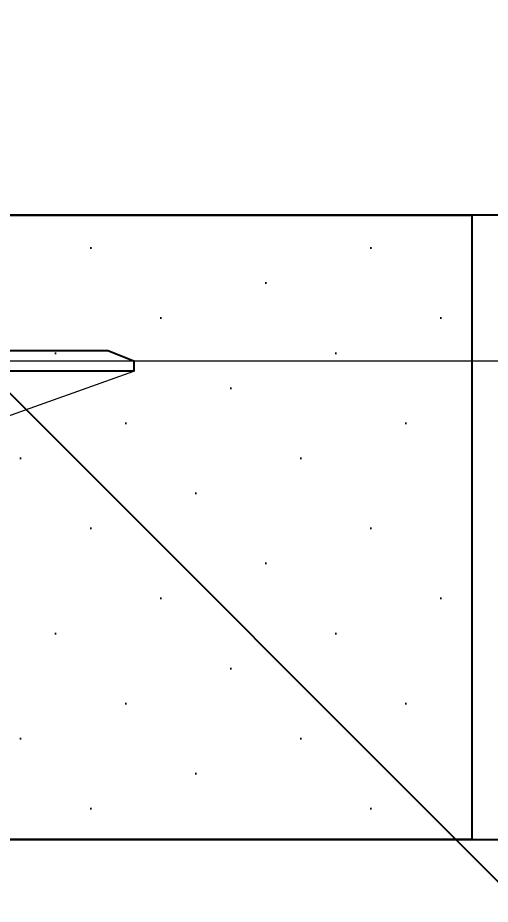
# Model space of a CAD drawing. Header units: inches. Extents: x 129892 to 140765, y 18172 to 24435.
# Drawn here: x 134126.76 to 134131.3, y 22524.37 to 22532.89 of the extents above; entities that cross this region are included whole.
import ezdxf

# ---------------------------------------------------------------- set-up
doc = ezdxf.new("R2010")
doc.units = ezdxf.units.IN
doc.header["$MEASUREMENT"] = 0
doc.header["$PDMODE"] = 66
doc.styles.add('EXCELSIOR', font='dim.shx', dxfattribs={"height": 45})
doc.dimstyles.new('EXCELSIOR', dxfattribs={"dimtxt": 50, "dimasz": 15, "dimexe": 20, "dimexo": 20, "dimgap": 10, "dimtad": 1, "dimdec": 0, "dimtxsty": 'EXCELSIOR', "dimblk": 'OBLIQUE', "dimcen": 2.5, "dimclrd": 1, "dimclre": 1, "dimclrt": 1, "dimadec": 0, "dimazin": 0, "dimtfac": 1, "dimtdec": 0, "dimtofl": 0, "dimtmove": 0, "dimatfit": 3, "dimfxl": 0, "dimlwd": 25, "dimarcsym": 0})

# ---------------------------------------------------------------- blocks, each defined once
blk = doc.blocks.new('A$C1EDE62C1')
at = {"color": 7, "linetype": 'Continuous', "lineweight": 15}
for p, q in [((10.25, 4.6), (54.25, 4.6)), ((54.25, 0), (6.25, 0))]:
    blk.add_line(p, q, dxfattribs=at)
blk = doc.blocks.new('A$C47B607A2')
at = {"color": 7, "linetype": 'Continuous', "lineweight": 15}
blk.add_line((4.2227, 11.165), (6.0001, 11.7997), dxfattribs=at)
blk.add_lwpolyline([(0.2501, 11.9997), (5.7501, 11.9997), (6.0001, 11.8997), (6.0001, 11.7997), (0.0001, 11.7997), (0.0001, 11.8997)], close=True)
blk = doc.blocks.new('_OBLIQUE')
at = {"color": 0, "linetype": 'ByBlock'}
blk.add_line((-0.5, -0.5), (0.5, 0.5), dxfattribs=at)
blk = doc.blocks.new('*D169')
at = {"color": 1, "lineweight": -2}
for p, q in [((134592.4581, 23003.9557), (134665.9267, 22930.4871)), ((134122.2321, 22533.7297), (134195.7007, 22460.2611))]:
    blk.add_line(p, q, dxfattribs=at)
at = {"color": 1, "lineweight": 25}
blk.add_line((134181.5586, 22474.4032), (134651.7846, 22944.6292), dxfattribs=at)
at = {"layer": 'Defpoints', "color": 0}
for p in [(134578.316, 23018.0978), (134651.7846, 22944.6292), (134108.09, 22547.8718)]:
    blk.add_point(p, dxfattribs=at)
at = {"color": 1, "lineweight": 25, "xscale": 15, "yscale": 15, "zscale": 15}
for p, rotation in [((134651.7846, 22944.6292), 44.99999999955784), ((134181.5586, 22474.4032), 224.9999999995578)]:
    blk.add_blockref('_OBLIQUE', p, dxfattribs=dict(at, rotation=rotation))
at = {"color": 1, "insert": (134393.6906, 22732.4972), "char_height": 45, "attachment_point": 5, "rotation": 45, "style": 'EXCELSIOR'}
blk.add_mtext('665', dxfattribs=at)

msp = doc.modelspace()

# ---------------------------------------------------------------- hatches: boundary and pattern name
h = msp.add_hatch()
h.set_pattern_fill('DOTS', color=251, scale=0.6, angle=315)
h.set_pattern_definition([(315, (-199932.00365, 159224.7642), (1.0102788136, 0.3367596045), [0, -0.9525])])
h.paths.add_polyline_path([(134131.1273, 22530.9888), (134131.1273, 22524.9888), (134114.1273, 22524.9888), (134114.1273, 22530.9888)])

# ---------------------------------------------------------------- linework, layer by layer
at = {"color": 251}
for points in [[(134107.6273, 22543.9888), (134772.6273, 22543.9888), (134772.6273, 22530.9888), (134107.6273, 22530.9888)], [(134131.1273, 22530.9888), (134131.1273, 22524.9888), (134114.1273, 22524.9888), (134114.1273, 22530.9888)]]:
    msp.add_lwpolyline(points, close=True, dxfattribs=at)
msp.add_lwpolyline([(133933.8896, 22524.9888), (134146.8773, 22524.9888), (134146.8773, 22511.9888), (133933.8896, 22511.9888)], close=True)

# ---------------------------------------------------------------- block references
for name, p in [('A$C1EDE62C1', (134089.8773, 22524.9888)), ('A$C47B607A2', (134121.8772, 22517.6891))]:
    msp.add_blockref(name, p)

# ---------------------------------------------------------------- dimensions: what is measured, and where the dimension line sits
dim = msp.add_linear_dim(base=(134651.7846, 22944.6292), p1=(134108.09, 22547.8718), p2=(134578.316, 23018.0978), angle=45, dimstyle='EXCELSIOR')
dim.commit()
dim.dimension.update_dxf_attribs({"geometry": '*D169', "text_midpoint": (134393.6906, 22732.4972)})

doc.saveas('drawing.dxf')
